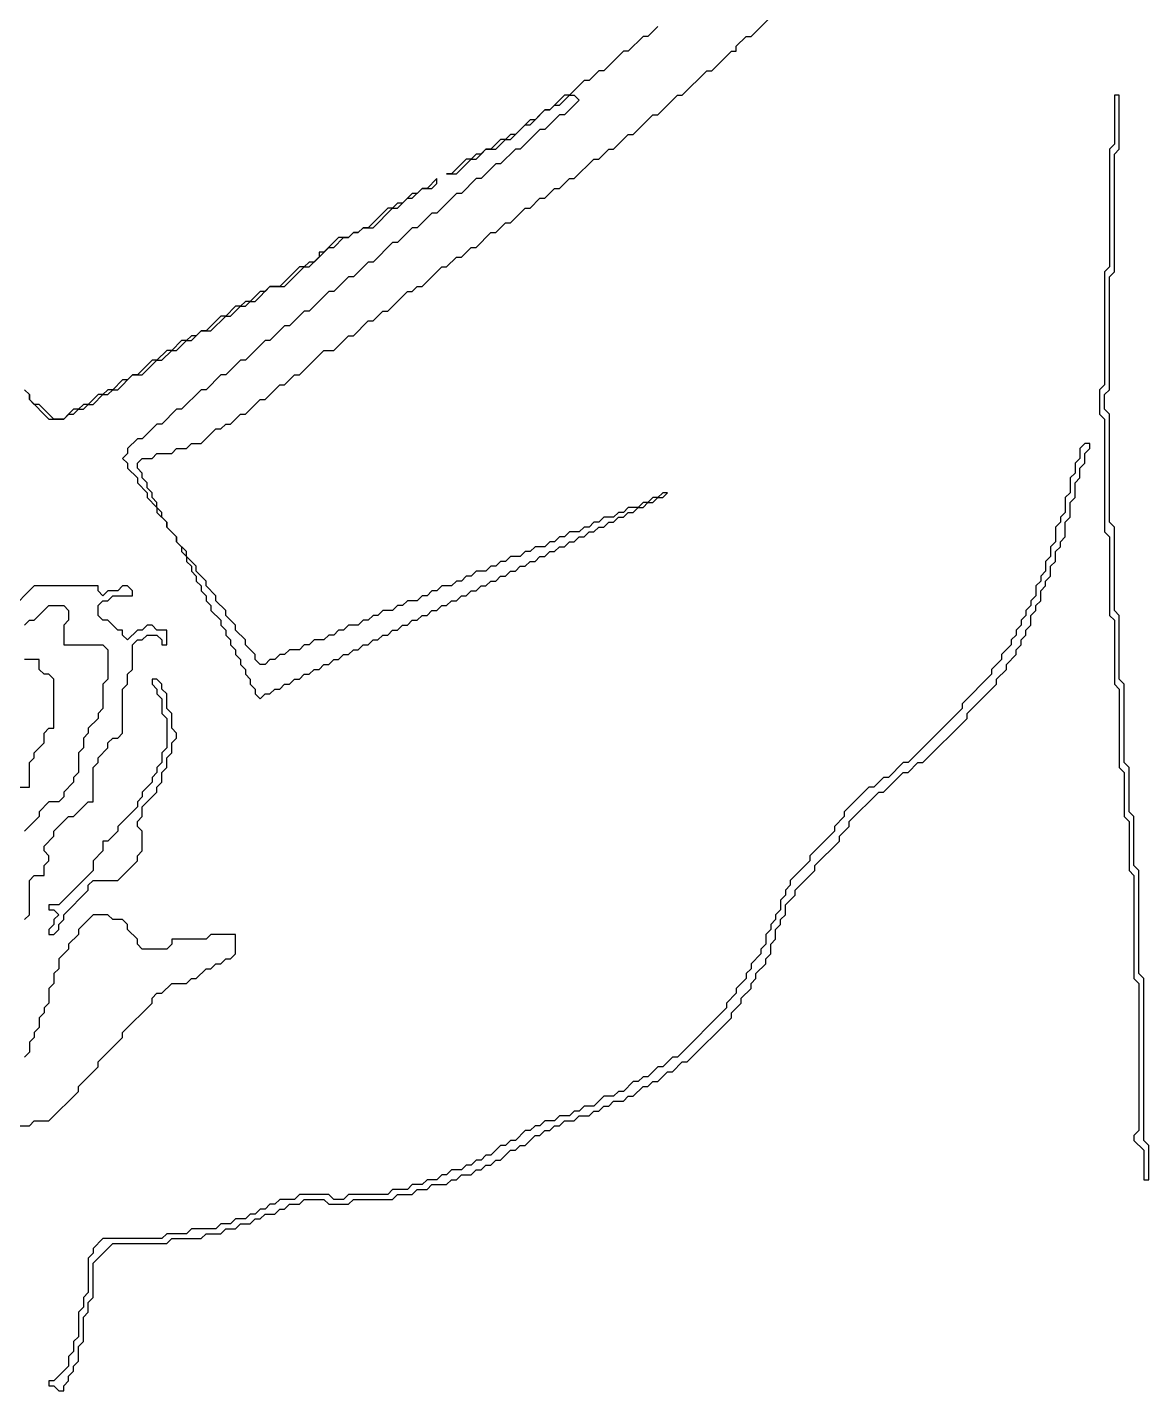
# Model space of a CAD drawing. Header units: metres. Extents: x 0 to 100, y 0 to 128.
# Drawn here: x 52.96 to 58.68, y 59.65 to 66.6 of the extents above; entities that cross this region are included whole.
import ezdxf

# ---------------------------------------------------------------- set-up
doc = ezdxf.new("R2010")
doc.units = ezdxf.units.M

msp = doc.modelspace()

# ---------------------------------------------------------------- linework, layer by layer
for points in [[(56.175, 66.6), (56.125, 66.55), (56.1, 66.55), (56.025, 66.475), (56, 66.475), (55.9, 66.375), (55.875, 66.375), (55.825, 66.325), (55.8, 66.325), (55.725, 66.25), (55.7, 66.25), (55.625, 66.175), (55.6, 66.175), (55.55, 66.125), (55.525, 66.125), (55.45, 66.05), (55.425, 66.05), (55.4, 66.025), (55.375, 66.025), (55.325, 65.975), (55.3, 65.975), (55.275, 65.95), (55.25, 65.95), (55.225, 65.925), (55.2, 65.925), (55.125, 65.85), (55.1, 65.85), (55.15, 65.85), (55.225, 65.925), (55.25, 65.925), (55.3, 65.975), (55.35, 65.975), (55.4, 66.025), (55.425, 66.025), (55.5, 66.1), (55.525, 66.1), (55.6, 66.175), (55.625, 66.175), (55.65, 66.2), (55.675, 66.2), (55.725, 66.25), (55.75, 66.25), (55.775, 66.225), (55.7, 66.15), (55.675, 66.15), (55.6, 66.075), (55.575, 66.075), (55.475, 65.975), (55.45, 65.975), (55.375, 65.9), (55.35, 65.9), (55.275, 65.825), (55.25, 65.825), (55.175, 65.75), (55.15, 65.75), (55.05, 65.65), (55.025, 65.65), (54.95, 65.575), (54.925, 65.575), (54.85, 65.5), (54.825, 65.5), (54.725, 65.4), (54.7, 65.4), (54.625, 65.325), (54.6, 65.325), (54.525, 65.25), (54.5, 65.25), (54.4, 65.15), (54.375, 65.15), (54.3, 65.075), (54.275, 65.075), (54.2, 65), (54.175, 65), (54.075, 64.9), (54.05, 64.9), (53.975, 64.825), (53.95, 64.825), (53.875, 64.75), (53.85, 64.75), (53.75, 64.65), (53.725, 64.65), (53.65, 64.575), (53.625, 64.575), (53.55, 64.5), (53.525, 64.5), (53.475, 64.45), (53.475, 64.425), (53.45, 64.4), (53.475, 64.375), (53.475, 64.35), (53.525, 64.3), (53.525, 64.275), (53.575, 64.225), (53.575, 64.2), (53.625, 64.15), (53.625, 64.125), (53.675, 64.075), (53.675, 64.05), (53.725, 64), (53.725, 63.975), (53.75, 63.95), (53.75, 63.925), (53.775, 63.9), (53.775, 63.875), (53.8, 63.85), (53.8, 63.825), (53.825, 63.8), (53.825, 63.775), (53.85, 63.75), (53.85, 63.725), (53.875, 63.7), (53.875, 63.675), (53.9, 63.65), (53.9, 63.625), (53.95, 63.575), (53.95, 63.55), (53.975, 63.525), (53.975, 63.5), (54, 63.475), (54, 63.45), (54.025, 63.425), (54.025, 63.4), (54.05, 63.375), (54.05, 63.35), (54.075, 63.325), (54.075, 63.3), (54.1, 63.275), (54.1, 63.25), (54.125, 63.225), (54.125, 63.2), (54.15, 63.175), (54.175, 63.2), (54.2, 63.2), (54.225, 63.225), (54.25, 63.225), (54.275, 63.25), (54.3, 63.25), (54.325, 63.275), (54.35, 63.275), (54.375, 63.3), (54.4, 63.3), (54.425, 63.325), (54.45, 63.325), (54.475, 63.35), (54.5, 63.35), (54.525, 63.375), (54.55, 63.375), (54.575, 63.4), (54.6, 63.4), (54.625, 63.425), (54.65, 63.425), (54.675, 63.45), (54.7, 63.45), (54.725, 63.475), (54.75, 63.475), (54.775, 63.5), (54.8, 63.5), (54.825, 63.525), (54.85, 63.525), (54.875, 63.55), (54.9, 63.55), (54.925, 63.575), (54.95, 63.575), (54.975, 63.6), (55, 63.6), (55.025, 63.625), (55.05, 63.625), (55.075, 63.65), (55.1, 63.65), (55.125, 63.675), (55.15, 63.675), (55.175, 63.7), (55.2, 63.7), (55.225, 63.725), (55.25, 63.725), (55.275, 63.75), (55.3, 63.75), (55.325, 63.775), (55.35, 63.775), (55.375, 63.8), (55.4, 63.8), (55.425, 63.825), (55.45, 63.825), (55.475, 63.85), (55.5, 63.85), (55.525, 63.875), (55.55, 63.875), (55.575, 63.9), (55.6, 63.9), (55.625, 63.925), (55.65, 63.925), (55.675, 63.95), (55.7, 63.95), (55.725, 63.975), (55.75, 63.975), (55.775, 64), (55.8, 64), (55.825, 64.025), (55.85, 64.025), (55.875, 64.05), (55.9, 64.05), (55.925, 64.075), (55.95, 64.075), (55.975, 64.1), (56, 64.1), (56.025, 64.125), (56.05, 64.125), (56.075, 64.15), (56.1, 64.15), (56.125, 64.175), (56.15, 64.175), (56.175, 64.2), (56.2, 64.2), (56.225, 64.225), (56.2, 64.225), (56.175, 64.2), (56.15, 64.2), (56.125, 64.175), (56.1, 64.175), (56.075, 64.15), (56.025, 64.15), (56, 64.125), (55.975, 64.125), (55.95, 64.1), (55.9, 64.1), (55.875, 64.075), (55.85, 64.075), (55.825, 64.05), (55.8, 64.05), (55.775, 64.025), (55.725, 64.025), (55.7, 64), (55.675, 64), (55.65, 63.975), (55.625, 63.975), (55.6, 63.95), (55.55, 63.95), (55.525, 63.925), (55.5, 63.925), (55.475, 63.9), (55.425, 63.9), (55.4, 63.875), (55.375, 63.875), (55.35, 63.85), (55.325, 63.85), (55.3, 63.825), (55.25, 63.825), (55.225, 63.8), (55.2, 63.8), (55.175, 63.775), (55.15, 63.775), (55.125, 63.75), (55.075, 63.75), (55.05, 63.725), (55.025, 63.725), (55, 63.7), (54.975, 63.7), (54.95, 63.675), (54.9, 63.675), (54.875, 63.65), (54.85, 63.65), (54.825, 63.625), (54.775, 63.625), (54.75, 63.6), (54.725, 63.6), (54.7, 63.575), (54.675, 63.575), (54.65, 63.55), (54.6, 63.55), (54.575, 63.525), (54.55, 63.525), (54.525, 63.5), (54.5, 63.5), (54.475, 63.475), (54.425, 63.475), (54.4, 63.45), (54.375, 63.45), (54.35, 63.425), (54.3, 63.425), (54.275, 63.4), (54.25, 63.4), (54.225, 63.375), (54.2, 63.375), (54.175, 63.35), (54.15, 63.35), (54.125, 63.375), (54.125, 63.4), (54.075, 63.45), (54.075, 63.475), (54.025, 63.525), (54.025, 63.55), (53.975, 63.6), (53.975, 63.625), (53.925, 63.675), (53.925, 63.7), (53.875, 63.75), (53.875, 63.775), (53.825, 63.825), (53.825, 63.85), (53.775, 63.9), (53.775, 63.925), (53.725, 63.975), (53.725, 64), (53.675, 64.05), (53.675, 64.075), (53.65, 64.1), (53.65, 64.125), (53.625, 64.15), (53.625, 64.175), (53.6, 64.2), (53.6, 64.225), (53.575, 64.25), (53.575, 64.275), (53.55, 64.3), (53.55, 64.325), (53.525, 64.35), (53.525, 64.375), (53.55, 64.4), (53.6, 64.4), (53.625, 64.425), (53.7, 64.425), (53.725, 64.45), (53.775, 64.45), (53.8, 64.475), (53.85, 64.475), (53.925, 64.55), (53.95, 64.55), (53.975, 64.575), (54, 64.575), (54.05, 64.625), (54.075, 64.625), (54.15, 64.7), (54.175, 64.7), (54.25, 64.775), (54.275, 64.775), (54.325, 64.825), (54.35, 64.825), (54.475, 64.95), (54.525, 64.95), (54.6, 65.025), (54.625, 65.025), (54.7, 65.1), (54.725, 65.1), (54.775, 65.15), (54.8, 65.15), (54.9, 65.25), (54.925, 65.25), (54.95, 65.275), (54.975, 65.275), (55.075, 65.375), (55.1, 65.375), (55.15, 65.425), (55.175, 65.425), (55.225, 65.475), (55.25, 65.475), (55.325, 65.55), (55.35, 65.55), (55.4, 65.6), (55.425, 65.6), (55.5, 65.675), (55.525, 65.675), (55.575, 65.725), (55.6, 65.725), (55.65, 65.775), (55.675, 65.775), (55.725, 65.825), (55.75, 65.825), (55.85, 65.925), (55.875, 65.925), (55.925, 65.975), (55.95, 65.975), (56.025, 66.05), (56.05, 66.05), (56.15, 66.15), (56.175, 66.15), (56.275, 66.25), (56.3, 66.25), (56.425, 66.375), (56.45, 66.375), (56.55, 66.475), (56.575, 66.475), (56.575, 66.5), (56.625, 66.55), (56.65, 66.55), (57.125, 67.025)], [(52.95, 64.75), (52.975, 64.725), (52.975, 64.7), (53.075, 64.6), (53.15, 64.6), (53.175, 64.625), (53.2, 64.625), (53.225, 64.65), (53.25, 64.65), (53.275, 64.675), (53.3, 64.675), (53.35, 64.725), (53.375, 64.725), (53.4, 64.75), (53.425, 64.75), (53.5, 64.825), (53.55, 64.825), (53.625, 64.9), (53.65, 64.9), (53.7, 64.95), (53.725, 64.95), (53.775, 65), (53.8, 65), (53.85, 65.05), (53.9, 65.05), (53.975, 65.125), (54, 65.125), (54.05, 65.175), (54.075, 65.175), (54.1, 65.2), (54.125, 65.2), (54.2, 65.275), (54.275, 65.275), (54.375, 65.375), (54.4, 65.375), (54.5, 65.475), (54.525, 65.475), (54.575, 65.525), (54.6, 65.525), (54.625, 65.55), (54.65, 65.55), (54.675, 65.575), (54.725, 65.575), (54.825, 65.675), (54.85, 65.675), (54.9, 65.725), (54.925, 65.725), (54.975, 65.775), (55.025, 65.775), (55.05, 65.8), (55.05, 65.825), (55, 65.775), (54.975, 65.775), (54.95, 65.75), (54.925, 65.75), (54.875, 65.7), (54.85, 65.7), (54.825, 65.675), (54.8, 65.675), (54.7, 65.575), (54.675, 65.575), (54.65, 65.55), (54.625, 65.55), (54.6, 65.525), (54.55, 65.525), (54.475, 65.45), (54.45, 65.45), (54.45, 65.425), (54.425, 65.4), (54.4, 65.4), (54.375, 65.375), (54.35, 65.375), (54.25, 65.275), (54.2, 65.275), (54.175, 65.25), (54.15, 65.25), (54.1, 65.2), (54.075, 65.2), (54.05, 65.175), (54.025, 65.175), (53.975, 65.125), (53.95, 65.125), (53.875, 65.05), (53.85, 65.05), (53.825, 65.025), (53.8, 65.025), (53.775, 65), (53.75, 65), (53.7, 64.95), (53.675, 64.95), (53.625, 64.9), (53.6, 64.9), (53.525, 64.825), (53.5, 64.825), (53.475, 64.8), (53.45, 64.8), (53.4, 64.75), (53.375, 64.75), (53.35, 64.725), (53.325, 64.725), (53.275, 64.675), (53.25, 64.675), (53.225, 64.65), (53.2, 64.65), (53.15, 64.6), (53.1, 64.6), (53.025, 64.675), (53, 64.675), (52.975, 64.7), (52.975, 64.725), (52.95, 64.75)], [(52.95, 62.05), (52.975, 62.075), (52.975, 62.25), (53, 62.275), (53.05, 62.275), (53.05, 62.325), (53.075, 62.35), (53.075, 62.375), (53.05, 62.4), (53.05, 62.425), (53.1, 62.475), (53.1, 62.5), (53.175, 62.575), (53.2, 62.575), (53.275, 62.65), (53.3, 62.65), (53.3, 62.825), (53.325, 62.85), (53.325, 62.875), (53.375, 62.925), (53.375, 62.95), (53.4, 62.975), (53.425, 62.975), (53.45, 63), (53.45, 63.225), (53.475, 63.25), (53.475, 63.3), (53.5, 63.325), (53.5, 63.45), (53.525, 63.475), (53.55, 63.475), (53.575, 63.5), (53.625, 63.5), (53.65, 63.475), (53.65, 63.45), (53.675, 63.45), (53.675, 63.525), (53.625, 63.525), (53.6, 63.55), (53.575, 63.55), (53.55, 63.525), (53.525, 63.525), (53.475, 63.475), (53.45, 63.5), (53.45, 63.525), (53.425, 63.525), (53.375, 63.575), (53.35, 63.575), (53.325, 63.6), (53.325, 63.65), (53.35, 63.675), (53.375, 63.675), (53.4, 63.7), (53.5, 63.7), (53.5, 63.725), (53.475, 63.75), (53.45, 63.75), (53.425, 63.725), (53.375, 63.725), (53.35, 63.7), (53.325, 63.725), (53.325, 63.75), (53, 63.75), (52.875, 63.625)], [(52.95, 63.55), (52.975, 63.575), (53, 63.575), (53.075, 63.65), (53.15, 63.65), (53.175, 63.625), (53.175, 63.575), (53.15, 63.55), (53.15, 63.45), (53.35, 63.45), (53.375, 63.425), (53.375, 63.275), (53.35, 63.25), (53.35, 63.125), (53.325, 63.1), (53.325, 63.075), (53.275, 63.025), (53.275, 63), (53.25, 62.975), (53.25, 62.925), (53.225, 62.9), (53.225, 62.8), (53.2, 62.775), (53.2, 62.75), (53.15, 62.7), (53.15, 62.675), (53.125, 62.65), (53.075, 62.65), (53.025, 62.6), (53.025, 62.575), (52.95, 62.5)], [(52.925, 62.725), (52.975, 62.725), (52.975, 62.85), (53, 62.875), (53, 62.9), (53.05, 62.95), (53.05, 63), (53.075, 63.025), (53.1, 63.025), (53.1, 63.275), (53.075, 63.3), (53.05, 63.3), (53.025, 63.325), (53.025, 63.375), (52.95, 63.375)], [(52.775, 61), (52.975, 61), (53, 61.025), (53.075, 61.025), (53.225, 61.175), (53.225, 61.2), (53.325, 61.3), (53.325, 61.325), (53.45, 61.45), (53.45, 61.475), (53.6, 61.625), (53.6, 61.65), (53.625, 61.675), (53.65, 61.675), (53.7, 61.725), (53.775, 61.725), (53.8, 61.75), (53.825, 61.75), (53.875, 61.8), (53.9, 61.8), (53.925, 61.825), (53.95, 61.825), (53.975, 61.85), (54, 61.85), (54.025, 61.875), (54.025, 61.975), (53.9, 61.975), (53.875, 61.95), (53.7, 61.95), (53.7, 61.925), (53.675, 61.9), (53.55, 61.9), (53.525, 61.925), (53.525, 61.95), (53.475, 62), (53.475, 62.025), (53.45, 62.05), (53.4, 62.05), (53.375, 62.075), (53.3, 62.075), (53.225, 62), (53.225, 61.975), (53.175, 61.925), (53.175, 61.9), (53.125, 61.85), (53.125, 61.8), (53.1, 61.775), (53.1, 61.725), (53.075, 61.7), (53.075, 61.625), (53.05, 61.6), (53.05, 61.575), (53.025, 61.55), (53.025, 61.5), (53, 61.475), (53, 61.45), (52.975, 61.425), (52.975, 61.375), (52.95, 61.35)]]:
    msp.add_lwpolyline(points)
for points in [[(58.5, 66.25), (58.5, 66), (58.475, 65.975), (58.475, 65.375), (58.45, 65.35), (58.45, 64.775), (58.425, 64.75), (58.425, 64.625), (58.45, 64.6), (58.45, 64.025), (58.475, 64), (58.475, 63.6), (58.5, 63.575), (58.5, 63.25), (58.525, 63.225), (58.525, 62.825), (58.55, 62.8), (58.55, 62.575), (58.575, 62.55), (58.575, 62.3), (58.6, 62.275), (58.6, 61.75), (58.625, 61.725), (58.625, 60.975), (58.6, 60.95), (58.6, 60.925), (58.65, 60.875), (58.65, 60.725), (58.675, 60.725), (58.675, 60.9), (58.65, 60.925), (58.65, 61.75), (58.625, 61.775), (58.625, 62.3), (58.6, 62.325), (58.6, 62.575), (58.575, 62.6), (58.575, 62.825), (58.55, 62.85), (58.55, 63.25), (58.525, 63.275), (58.525, 63.6), (58.5, 63.625), (58.5, 64.05), (58.475, 64.075), (58.475, 64.625), (58.45, 64.65), (58.45, 64.725), (58.475, 64.75), (58.475, 65.325), (58.5, 65.35), (58.5, 65.95), (58.525, 65.975), (58.525, 66.25)], [(58.35, 64.475), (58.325, 64.45), (58.325, 64.4), (58.3, 64.375), (58.3, 64.325), (58.275, 64.3), (58.275, 64.225), (58.25, 64.2), (58.25, 64.125), (58.225, 64.1), (58.225, 64.075), (58.2, 64.05), (58.2, 63.975), (58.175, 63.95), (58.175, 63.9), (58.15, 63.875), (58.15, 63.825), (58.125, 63.8), (58.125, 63.775), (58.1, 63.75), (58.1, 63.7), (58.075, 63.675), (58.075, 63.65), (58.05, 63.625), (58.05, 63.6), (58.025, 63.575), (58.025, 63.55), (58, 63.525), (58, 63.5), (57.975, 63.475), (57.975, 63.45), (57.925, 63.4), (57.925, 63.375), (57.875, 63.325), (57.875, 63.3), (57.725, 63.15), (57.725, 63.125), (57.45, 62.85), (57.425, 62.85), (57.35, 62.775), (57.325, 62.775), (57.275, 62.725), (57.25, 62.725), (57.125, 62.6), (57.125, 62.575), (57.075, 62.525), (57.075, 62.5), (56.95, 62.375), (56.95, 62.35), (56.85, 62.25), (56.85, 62.225), (56.825, 62.2), (56.825, 62.175), (56.8, 62.15), (56.8, 62.1), (56.775, 62.075), (56.775, 62.05), (56.75, 62.025), (56.75, 62), (56.725, 61.975), (56.725, 61.925), (56.7, 61.9), (56.7, 61.875), (56.65, 61.825), (56.65, 61.8), (56.625, 61.775), (56.625, 61.75), (56.575, 61.7), (56.575, 61.675), (56.525, 61.625), (56.525, 61.6), (56.275, 61.35), (56.25, 61.35), (56.2, 61.3), (56.175, 61.3), (56.125, 61.25), (56.1, 61.25), (56.075, 61.225), (56.05, 61.225), (56, 61.175), (55.975, 61.175), (55.95, 61.15), (55.9, 61.15), (55.85, 61.1), (55.8, 61.1), (55.775, 61.075), (55.75, 61.075), (55.725, 61.05), (55.675, 61.05), (55.65, 61.025), (55.6, 61.025), (55.575, 61), (55.55, 61), (55.525, 60.975), (55.5, 60.975), (55.45, 60.925), (55.425, 60.925), (55.4, 60.9), (55.375, 60.9), (55.325, 60.85), (55.3, 60.85), (55.275, 60.825), (55.25, 60.825), (55.225, 60.8), (55.2, 60.8), (55.175, 60.775), (55.125, 60.775), (55.1, 60.75), (55.075, 60.75), (55.05, 60.725), (55, 60.725), (54.975, 60.7), (54.925, 60.7), (54.9, 60.675), (54.825, 60.675), (54.8, 60.65), (54.6, 60.65), (54.575, 60.625), (54.525, 60.625), (54.5, 60.65), (54.35, 60.65), (54.325, 60.625), (54.25, 60.625), (54.225, 60.6), (54.2, 60.6), (54.175, 60.575), (54.15, 60.575), (54.125, 60.55), (54.1, 60.55), (54.075, 60.525), (54.025, 60.525), (54, 60.5), (53.95, 60.5), (53.925, 60.475), (53.8, 60.475), (53.775, 60.45), (53.675, 60.45), (53.65, 60.425), (53.35, 60.425), (53.3, 60.375), (53.3, 60.35), (53.275, 60.325), (53.275, 60.15), (53.25, 60.125), (53.25, 60.075), (53.225, 60.05), (53.225, 59.925), (53.2, 59.9), (53.2, 59.85), (53.175, 59.825), (53.175, 59.775), (53.1, 59.7), (53.075, 59.7), (53.075, 59.675), (53.1, 59.675), (53.125, 59.65), (53.15, 59.65), (53.15, 59.675), (53.175, 59.7), (53.175, 59.725), (53.2, 59.75), (53.2, 59.775), (53.225, 59.8), (53.225, 59.875), (53.25, 59.9), (53.25, 60.025), (53.275, 60.05), (53.275, 60.1), (53.3, 60.125), (53.3, 60.3), (53.4, 60.4), (53.675, 60.4), (53.7, 60.425), (53.85, 60.425), (53.875, 60.45), (53.95, 60.45), (53.975, 60.475), (54.025, 60.475), (54.05, 60.5), (54.1, 60.5), (54.125, 60.525), (54.15, 60.525), (54.175, 60.55), (54.225, 60.55), (54.25, 60.575), (54.275, 60.575), (54.3, 60.6), (54.35, 60.6), (54.375, 60.625), (54.475, 60.625), (54.5, 60.6), (54.6, 60.6), (54.625, 60.625), (54.825, 60.625), (54.85, 60.65), (54.925, 60.65), (54.95, 60.675), (55, 60.675), (55.025, 60.7), (55.1, 60.7), (55.125, 60.725), (55.15, 60.725), (55.175, 60.75), (55.225, 60.75), (55.25, 60.775), (55.275, 60.775), (55.3, 60.8), (55.325, 60.8), (55.35, 60.825), (55.375, 60.825), (55.425, 60.875), (55.45, 60.875), (55.475, 60.9), (55.5, 60.9), (55.55, 60.95), (55.575, 60.95), (55.6, 60.975), (55.625, 60.975), (55.65, 61), (55.675, 61), (55.7, 61.025), (55.75, 61.025), (55.775, 61.05), (55.825, 61.05), (55.85, 61.075), (55.875, 61.075), (55.9, 61.1), (55.925, 61.1), (55.95, 61.125), (56, 61.125), (56.025, 61.15), (56.05, 61.15), (56.1, 61.2), (56.125, 61.2), (56.15, 61.225), (56.175, 61.225), (56.225, 61.275), (56.25, 61.275), (56.3, 61.325), (56.325, 61.325), (56.55, 61.55), (56.55, 61.575), (56.6, 61.625), (56.6, 61.65), (56.65, 61.7), (56.65, 61.725), (56.675, 61.75), (56.675, 61.775), (56.725, 61.825), (56.725, 61.85), (56.75, 61.875), (56.75, 61.925), (56.775, 61.95), (56.775, 62), (56.8, 62.025), (56.8, 62.05), (56.825, 62.075), (56.825, 62.125), (56.875, 62.175), (56.875, 62.2), (56.975, 62.3), (56.975, 62.325), (57.1, 62.45), (57.1, 62.475), (57.15, 62.525), (57.15, 62.55), (57.3, 62.7), (57.325, 62.7), (57.425, 62.8), (57.45, 62.8), (57.5, 62.85), (57.525, 62.85), (57.75, 63.075), (57.75, 63.1), (57.9, 63.25), (57.9, 63.275), (57.95, 63.325), (57.95, 63.35), (58, 63.4), (58, 63.425), (58.025, 63.45), (58.025, 63.475), (58.05, 63.5), (58.05, 63.525), (58.075, 63.55), (58.075, 63.6), (58.1, 63.625), (58.1, 63.65), (58.125, 63.675), (58.125, 63.725), (58.15, 63.75), (58.15, 63.775), (58.175, 63.8), (58.175, 63.85), (58.2, 63.875), (58.2, 63.925), (58.225, 63.95), (58.225, 63.975), (58.25, 64), (58.25, 64.075), (58.275, 64.1), (58.275, 64.175), (58.3, 64.2), (58.3, 64.275), (58.325, 64.3), (58.325, 64.35), (58.35, 64.375), (58.35, 64.425), (58.375, 64.45), (58.375, 64.475)], [(53.6, 63.275), (53.6, 63.25), (53.625, 63.225), (53.625, 63.2), (53.65, 63.175), (53.65, 63.1), (53.675, 63.075), (53.675, 62.925), (53.65, 62.9), (53.65, 62.85), (53.625, 62.825), (53.625, 62.8), (53.6, 62.775), (53.6, 62.75), (53.55, 62.7), (53.55, 62.675), (53.525, 62.65), (53.525, 62.625), (53.425, 62.525), (53.425, 62.5), (53.375, 62.45), (53.35, 62.45), (53.35, 62.4), (53.3, 62.35), (53.3, 62.3), (53.125, 62.125), (53.075, 62.125), (53.075, 62.1), (53.1, 62.1), (53.125, 62.075), (53.1, 62.05), (53.1, 62.025), (53.075, 62), (53.075, 61.975), (53.1, 61.975), (53.125, 62), (53.125, 62.025), (53.15, 62.05), (53.15, 62.075), (53.275, 62.2), (53.275, 62.225), (53.3, 62.25), (53.425, 62.25), (53.525, 62.35), (53.525, 62.375), (53.55, 62.4), (53.55, 62.5), (53.525, 62.525), (53.525, 62.55), (53.55, 62.575), (53.55, 62.625), (53.625, 62.7), (53.625, 62.725), (53.65, 62.75), (53.65, 62.8), (53.675, 62.825), (53.675, 62.875), (53.7, 62.9), (53.7, 62.95), (53.725, 62.975), (53.725, 63), (53.7, 63.025), (53.7, 63.1), (53.675, 63.125), (53.675, 63.2), (53.65, 63.225), (53.65, 63.25), (53.625, 63.275)]]:
    msp.add_lwpolyline(points, close=True)

doc.saveas('drawing.dxf')
